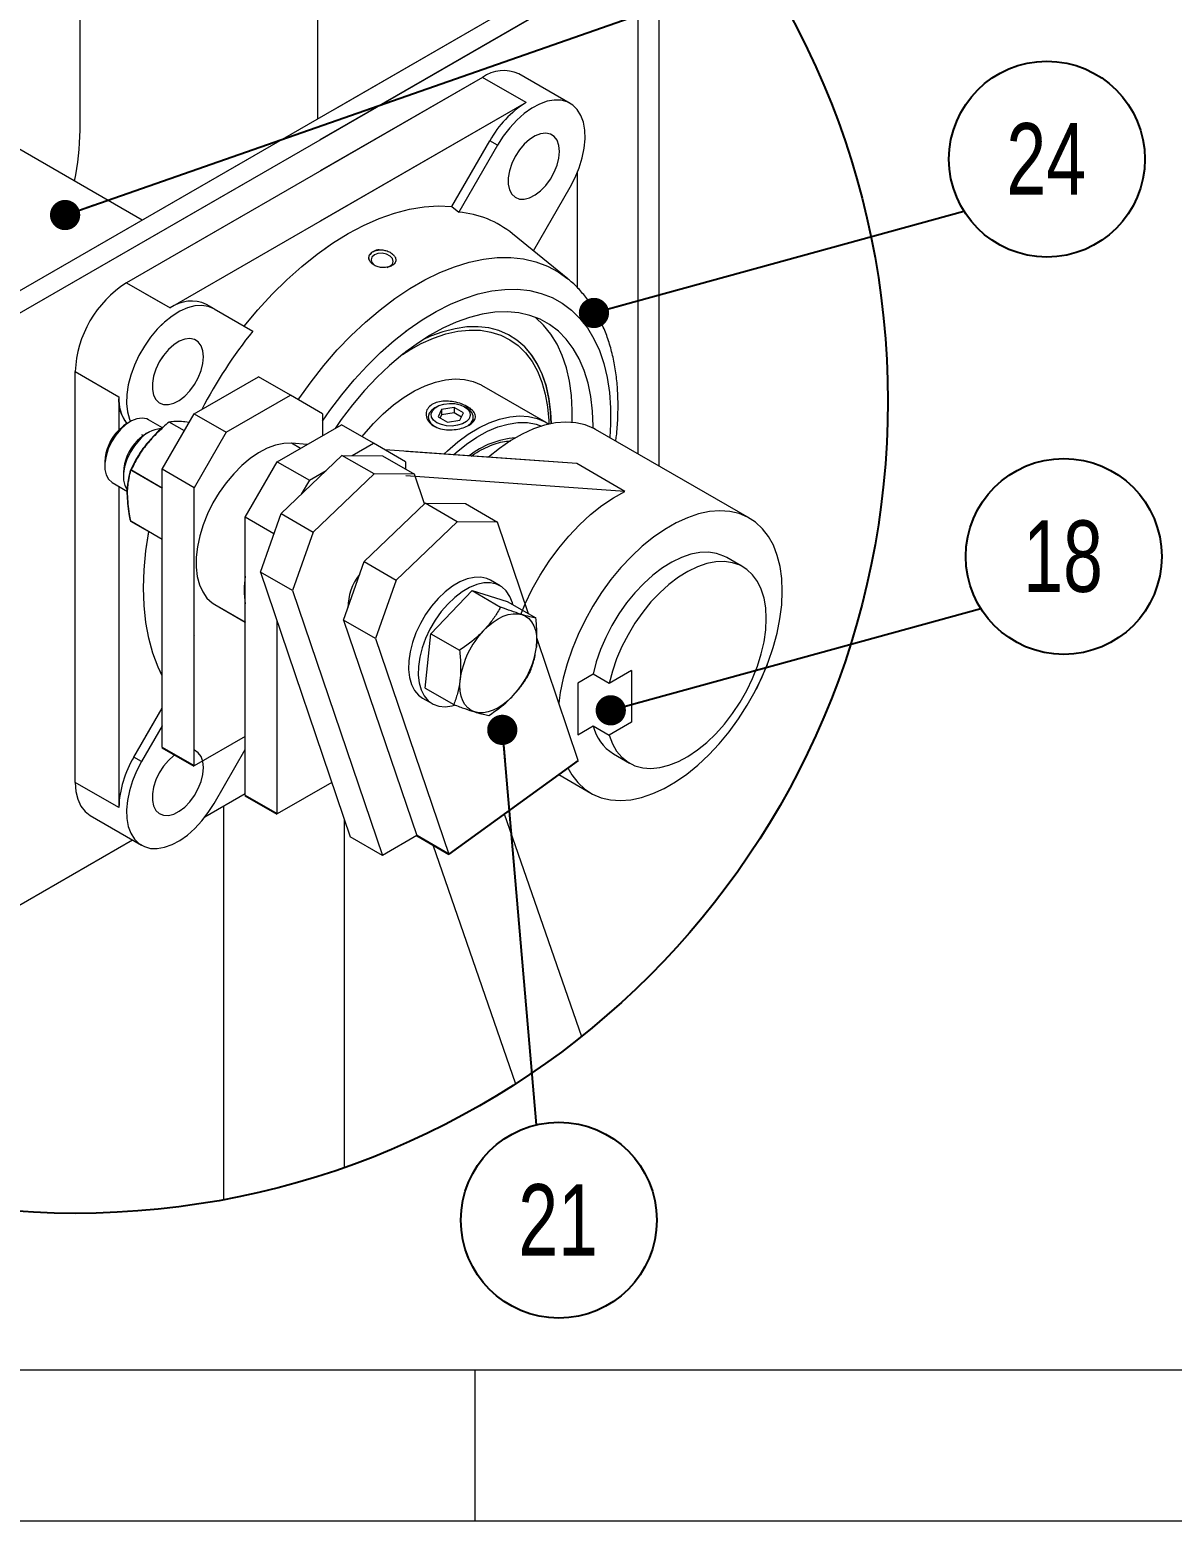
# Model space of a CAD drawing. Header units: millimetres. Extents: x 953 to 17674, y 376 to 6295.
# Drawn here: x 1659 to 2414, y 555 to 1542 of the extents above; entities that cross this region are included whole.
import ezdxf

# ---------------------------------------------------------------- set-up
doc = ezdxf.new("R2010")
doc.units = ezdxf.units.MM
doc.layers.add('SHEET', color=179, linetype='Continuous')
doc.styles.add('SLDTEXTSTYLE0', font='TXT', dxfattribs={"width": 0.75})
doc.styles.get("Standard").update_dxf_attribs({"font": 'arial.ttf'})
doc.dimstyles.new('SLDDIMSTYLE1', dxfattribs={"dimtxt": 0.18, "dimasz": 3.302, "dimexe": 0, "dimexo": 0.0625, "dimgap": 0, "dimtad": 0, "dimtih": 1, "dimtoh": 1, "dimdec": 0, "dimrnd": 1e-09, "dimzin": 0, "dimdsep": 46, "dimtxsty": 'Standard', "dimsah": 1, "dimcen": 0.09, "dimadec": 0, "dimazin": 0, "dimtfac": 3.302, "dimtdec": 0, "dimtofl": 0, "dimtmove": 0, "dimatfit": 3, "dimfxl": 1, "dimfrac": 2, "dimtolj": 1, "dimtzin": 0, "dimarcsym": 0})

msp = doc.modelspace()

# ---------------------------------------------------------------- linework, layer by layer
at = {"linetype": 'Continuous', "lineweight": 20}
for p, q in [((1848.77133, 1809.17216), (1848.77133, 1482.84072)), ((1848.77133, 1737.55991), (1848.77133, 1482.84072)), ((2074.96214, 1253.0416), (2074.96214, 1610.20032)), ((2074.96214, 1253.04167), (2074.96214, 1610.20032)), ((1606.94084, 1343.23488), (2048.1754, 1597.95417)), ((1619.66885, 1335.88716), (2060.90341, 1590.60645)), ((1850.74728, 1469.2859), (2060.90341, 1590.60645)), ((1859.41933, 1488.98762), (2048.1754, 1597.95417)), ((2060.90341, 1261.15758), (2060.90341, 1590.60645)), ((2060.90341, 1261.15758), (2060.90341, 1590.60645)), ((1691.7937, 1475.46127), (1691.7937, 1584.41162)), ((1958.01937, 1510.39102), (1722.55289, 1374.45911)), ((1958.01937, 1510.39102), (1850.74728, 1448.46416)), ((1986.86906, 1493.73645), (1958.01937, 1510.39102)), ((1986.86906, 1493.73645), (1958.01937, 1510.39102)), ((2015.9586, 1493.17349), (1982.01741, 1512.76732)), ((2015.9586, 1493.17349), (1982.01741, 1512.76732)), ((1986.86906, 1493.73645), (1751.40257, 1357.80454)), ((1986.86906, 1493.73645), (1850.74703, 1415.15487)), ((1732.83086, 1415.90994), (1617.90753, 1482.25377)), ((1732.83086, 1415.9098), (1617.90753, 1482.25362)), ((1937.81626, 1425.00917), (1962.86907, 1468.40204)), ((1937.81626, 1425.00917), (1962.86907, 1468.40189)), ((1967.96057, 1465.46277), (1942.41813, 1421.22189)), ((1967.96057, 1465.46263), (1942.41813, 1421.22174)), ((1967.96057, 1465.46277), (1962.86907, 1468.40204)), ((1967.96057, 1465.46263), (1962.86907, 1468.40189)), ((1606.94084, 1343.23488), (1802.74717, 1456.27147)), ((1619.66885, 1335.88716), (1802.74729, 1441.57609)), ((2020.81019, 1371.10096), (2020.81019, 1447.61136)), ((2020.81019, 1371.10104), (2020.81019, 1447.61136)), ((1991.6635, 1395.66006), (2015.96056, 1437.74381)), ((1991.6635, 1395.65999), (2015.96056, 1437.74381)), ((1937.81626, 1425.00917), (1942.41813, 1421.22189)), ((1937.81626, 1425.00917), (1942.41813, 1421.22174)), ((1802.74729, 1420.75435), (1722.55289, 1374.45911)), ((2014.4917, 1377.04424), (1977.93913, 1406.85205)), ((2014.4917, 1377.04409), (1977.93913, 1406.85183)), ((1722.55289, 1374.45911), (1751.40257, 1357.80454)), ((1722.55289, 1374.45911), (1746.349, 1360.72191)), ((1780.49401, 1357.24063), (1775.4025, 1360.1799)), ((1780.49401, 1357.24063), (1806.03652, 1342.49046)), ((1688.61169, 1315.67124), (1717.46138, 1299.01667)), ((1688.61169, 1100.1493), (1688.61169, 1315.67124)), ((1688.61169, 1315.67124), (1717.46138, 1299.01667)), ((1688.61169, 1043.76315), (1688.61169, 1315.67124)), ((1767.35014, 1287.74603), (1809.77663, 1312.23832)), ((1830.98981, 1299.99221), (1809.77663, 1312.23832)), ((2000.12281, 1282.04305), (1957.69645, 1306.53527)), ((2000.12281, 1282.04305), (1957.69645, 1306.53527)), ((1717.46138, 1299.01667), (1717.46138, 1275.96769)), ((1717.46138, 1299.01667), (1717.46138, 1277.04277)), ((1788.56332, 1275.49992), (1830.98981, 1299.99221)), ((1852.20299, 1287.74212), (1830.98981, 1299.99221)), ((1746.34925, 1278.5116), (1737.13831, 1283.82896)), ((1746.13696, 1251.00372), (1767.35014, 1287.74603)), ((1767.35014, 1287.74603), (1788.56332, 1275.49992)), ((1852.20299, 1287.74212), (1852.20299, 1273.29571)), ((1927.84516, 1292.422), (1926.41006, 1291.59268)), ((1927.84516, 1292.42178), (1926.41006, 1291.59253)), ((1930.8944, 1290.66346), (1928.65299, 1285.83434)), ((1930.8944, 1290.66324), (1928.65299, 1285.83413)), ((1928.65299, 1285.83434), (1934.77676, 1282.29917)), ((1928.65299, 1285.83413), (1934.77676, 1282.29895)), ((1930.8944, 1287.05003), (1929.97581, 1285.0704)), ((1930.8944, 1287.05003), (1929.97581, 1285.0704)), ((1939.25958, 1291.9574), (1930.8944, 1290.66346)), ((1939.25958, 1291.95718), (1930.8944, 1290.66324)), ((1930.8944, 1290.66346), (1930.8944, 1287.05003)), ((1930.8944, 1290.66324), (1930.8944, 1287.05003)), ((1939.25958, 1288.34397), (1930.8944, 1287.05003)), ((1939.25958, 1288.34397), (1930.8944, 1287.05003)), ((1934.77676, 1282.29917), (1943.14194, 1283.59311)), ((1934.77676, 1282.29895), (1943.14194, 1283.59289)), ((1945.38335, 1288.42222), (1939.25958, 1291.9574)), ((1939.25958, 1291.9574), (1939.25958, 1288.34397)), ((1945.38335, 1288.422), (1939.25958, 1291.95718)), ((1939.25958, 1291.95718), (1939.25958, 1288.34397)), ((1944.06078, 1285.5723), (1939.25958, 1288.34397)), ((1944.06078, 1285.5723), (1939.25958, 1288.34397)), ((1943.14194, 1283.59311), (1945.38335, 1288.42222)), ((1943.14194, 1283.59289), (1945.38335, 1288.422)), ((1947.62678, 1291.59268), (1946.19105, 1292.42192)), ((1947.62678, 1291.59253), (1946.19105, 1292.4217)), ((1725.13657, 1282.63924), (1722.80033, 1281.29012)), ((1732.49402, 1274.10206), (1733.72644, 1273.39052)), ((1737.44025, 1275.60992), (1735.10401, 1274.2608)), ((1760.8315, 1276.4559), (1750.74407, 1282.27925)), ((1764.07482, 1282.07342), (1761.19855, 1282.45356)), ((1788.56332, 1275.49992), (1767.35014, 1238.75761)), ((1822.29209, 1256.02871), (1864.71858, 1280.52101)), ((1885.93227, 1268.2746), (1864.71858, 1280.52101)), ((2031.19918, 1278.25156), (2031.20487, 1279.52315)), ((2105.56259, 1235.37655), (2032.78898, 1277.38786)), ((2134.61205, 1218.60651), (2032.78898, 1277.38771)), ((1842.12606, 1267.47835), (1831.71988, 1268.2201)), ((1837.56548, 1264.84551), (1831.71988, 1268.2201)), ((1871.87449, 1260.15922), (1885.93227, 1268.2746)), ((1907.14545, 1256.02451), (1885.93227, 1268.2746)), ((2020.47057, 1254.76271), (1893.67574, 1263.80278)), ((1708.16876, 1255.94472), (1708.16876, 1253.24691)), ((1801.07891, 1219.2864), (1822.29209, 1256.02871)), ((1822.29209, 1256.02871), (1843.50578, 1243.78231)), ((1865.08438, 1260.21344), (1824.76261, 1221.69665)), ((1886.29756, 1247.96733), (1865.08438, 1260.21344)), ((1865.08438, 1260.21344), (1891.84362, 1259.99973)), ((1891.84362, 1259.99973), (1913.0568, 1247.75362)), ((1907.14545, 1256.02451), (1907.14545, 1251.16651)), ((2020.47057, 1254.76249), (1907.35737, 1262.82732)), ((2052.29009, 1236.3937), (2020.47057, 1254.76271)), ((2052.29009, 1236.39348), (2020.47057, 1254.76249)), ((1720.47243, 1248.91569), (1720.47243, 1246.21788)), ((1746.13721, 1238.57649), (1725.28817, 1250.61239)), ((1746.34912, 1238.38042), (1725.50059, 1250.41602)), ((1767.35014, 1238.75761), (1746.13696, 1251.00372)), ((1746.13696, 1066.94056), (1746.13696, 1251.00372)), ((1843.50578, 1243.78231), (1838.12295, 1234.45898)), ((1843.50578, 1243.78231), (1854.56945, 1250.16924)), ((1886.29756, 1247.96733), (1845.9758, 1209.45054)), ((1913.0568, 1247.75362), (1886.29756, 1247.96733)), ((2052.29009, 1236.39348), (1907.35712, 1246.72691)), ((1919.69139, 1228.17583), (1913.0568, 1247.75362)), ((2052.29009, 1236.3937), (1913.55409, 1246.28516)), ((1713.14027, 1242.25862), (1723.29244, 1236.3979)), ((1717.46138, 1239.76415), (1717.46138, 1027.10859)), ((1717.46138, 1239.7641), (1717.46138, 1083.49473)), ((1767.35014, 1054.69445), (1767.35014, 1238.75761)), ((1920.02633, 1228.49612), (1879.70457, 1189.97934)), ((1941.23951, 1216.25002), (1920.02633, 1228.49612)), ((1920.02633, 1228.49612), (1946.78558, 1228.28241)), ((1946.78558, 1228.28241), (1967.99876, 1216.0363)), ((1746.13721, 1204.63352), (1725.28817, 1216.66941)), ((1746.34912, 1204.43745), (1725.50059, 1216.47305)), ((1820.07787, 1208.31854), (1801.07891, 1219.2864)), ((1801.07891, 1035.22324), (1801.07891, 1219.2864)), ((1811.20035, 1182.96659), (1824.76261, 1221.69665)), ((1824.76261, 1221.69665), (1845.9758, 1209.45054)), ((1941.23951, 1216.25002), (1900.91775, 1177.73323)), ((1967.99876, 1216.0363), (1941.23951, 1216.25002)), ((1988.55458, 1155.37798), (1967.99876, 1216.0363)), ((1845.9758, 1209.45054), (1832.41353, 1170.72048)), ((1866.1423, 1151.24928), (1879.70457, 1189.97934)), ((1879.70457, 1189.97934), (1900.91775, 1177.73323)), ((2130.22007, 1186.50189), (2119.61323, 1192.62509)), ((1832.41353, 1170.72048), (1811.20035, 1182.96659)), ((1811.20035, 1182.96659), (1870.58707, 1007.72095)), ((1900.91775, 1177.73323), (1887.35549, 1139.00317)), ((1969.7363, 1173.8745), (1963.3723, 1177.54836)), ((1832.41353, 1170.72048), (1891.80025, 995.47484)), ((1923.93461, 1142.13713), (1951.10112, 1170.78093)), ((1951.10112, 1170.78093), (1970.0409, 1159.84723)), ((1951.10112, 1170.78093), (1974.40474, 1163.54642)), ((1780.94578, 1161.54721), (1801.07916, 1149.92446)), ((1780.94578, 1161.54721), (1801.29108, 1149.80212)), ((1974.40474, 1163.54642), (1993.34452, 1152.61271)), ((1822.2926, 1022.97684), (1822.2926, 1150.23379)), ((1887.35549, 1139.00317), (1866.1423, 1151.24928)), ((1866.1423, 1151.24928), (1914.49151, 1008.57423)), ((1767.35014, 1140.69908), (1767.56205, 1140.57674)), ((1767.56205, 1140.57276), (1767.35014, 1140.69514)), ((1887.35549, 1139.00317), (1935.70473, 996.32809)), ((1920.0716, 1106.25844), (1923.93461, 1142.13713)), ((1923.93461, 1142.13713), (1942.87439, 1131.20342)), ((2021.42558, 1058.37799), (1993.93513, 1139.50062)), ((2031.20461, 1115.42805), (2021.02223, 1109.54989)), ((2041.81146, 1109.30485), (2031.20461, 1115.42805)), ((2056.66063, 1117.8771), (2041.81146, 1109.30485)), ((2056.66063, 1117.8771), (2056.66063, 1083.58239)), ((2139.28525, 1105.47761), (2146.58569, 1121.73174)), ((1920.0716, 1106.25844), (1939.01138, 1095.32473)), ((2021.02223, 1109.54989), (2021.02223, 1075.25518)), ((1918.37603, 1099.60421), (1924.74003, 1095.93035)), ((1727.40251, 1060.56179), (1746.13696, 1093.01079)), ((1734.84796, 1073.45762), (1746.13683, 1093.0105)), ((1746.13696, 1081.25278), (1732.49402, 1057.62252)), ((1746.13721, 1081.25329), (1739.93947, 1070.51835)), ((2021.02223, 1075.25518), (2031.20461, 1081.13334)), ((2031.20461, 1081.13334), (2031.20461, 1081.13334)), ((2031.20461, 1081.13334), (2041.81146, 1075.01014)), ((2056.66063, 1083.58239), (2041.81146, 1075.01014)), ((1801.07891, 1074.16566), (1767.35014, 1054.69445)), ((1732.49402, 1057.62252), (1727.40251, 1060.56179)), ((1780.49401, 1029.90371), (1801.07891, 1065.55774)), ((2044.61932, 1062.71774), (2055.22617, 1056.59454)), ((2008.42871, 1048.97008), (2029.62057, 1036.73628)), ((1717.46138, 1027.10859), (1688.61169, 1043.76315)), ((1858.36113, 1043.79876), (1822.2926, 1022.97684)), ((1801.07891, 1036.186), (1774.37201, 1020.76843)), ((1786.69731, 1027.88367), (1786.69731, 767.61177)), ((1698.55472, 1021.78657), (1732.49592, 1002.19274)), ((1866.79701, 788.98064), (1866.79701, 1018.90512)), ((1972.45079, 1022.9271), (2023.58375, 875.72924)), ((1891.80025, 995.47484), (1870.58707, 1007.72095)), ((1914.49151, 1008.57423), (1891.80025, 995.47484)), ((1726.52969, 1005.63705), (1619.66885, 943.94759)), ((1925.09835, 1002.45103), (1979.88014, 844.34637)), ((8852.90503, 654.87005), (1052.90534, 654.87005)), ((1952.9053, 654.87005), (1952.9053, 554.87005)), ((8952.90502, 554.87005), (952.90534, 554.87005))]:
    msp.add_line(p, q, dxfattribs=at)
for p, q in [((1746.13696, 1066.94056), (1767.35014, 1054.69445)), ((2021.42558, 1058.37799), (1935.70473, 996.32809)), ((1801.07891, 1035.22324), (1822.2926, 1022.97684)), ((1914.49151, 1008.57423), (1935.70519, 996.32783))]:
    msp.add_line(p, q)
at = {"linetype": 'Continuous', "lineweight": 20, "flags": 128}
for points in [[(2015.96056, 1437.74381), (2019.26951, 1444.09416), (2021.96845, 1450.61244), (2023.99706, 1457.15257), (2025.31002, 1463.56895), (2025.87799, 1469.71791), (2025.68827, 1475.46218), (2024.74521, 1480.67343), (2023.06975, 1485.23556), (2020.69936, 1489.0461), (2017.68698, 1492.02055), (2014.09993, 1494.09206), (2010.01836, 1495.21434), (2005.53339, 1495.3623), (2000.74521, 1494.53306), (1995.7608, 1492.74455), (1990.69148, 1490.03711), (1985.65055, 1486.47117), (1980.75054, 1482.1263), (1976.10094, 1477.09957), (1971.80563, 1471.50353), (1967.96057, 1465.46277)], [(2015.96056, 1437.74381), (2019.26951, 1444.09416), (2021.96845, 1450.61229), (2023.99706, 1457.15242), (2025.31002, 1463.5688), (2025.87799, 1469.71777), (2025.68827, 1475.46203), (2024.74521, 1480.67343), (2023.06975, 1485.23542), (2020.69936, 1489.0461), (2017.68698, 1492.02041), (2014.09993, 1494.09191), (2010.01836, 1495.21419), (2005.53339, 1495.3623), (2000.74521, 1494.53291), (1995.7608, 1492.74455), (1990.69148, 1490.03711), (1985.65055, 1486.47117), (1980.75054, 1482.1263), (1976.10094, 1477.09957), (1971.80563, 1471.50338), (1967.96057, 1465.46263)], [(2008.93116, 1461.40006), (2008.53439, 1465.38395), (2007.36267, 1468.72336), (2005.47074, 1471.26212), (2002.94711, 1472.88167), (1999.90976, 1473.50643), (1996.50067, 1473.10684), (1992.87935, 1471.70195), (1989.21504, 1469.35706), (1985.67913, 1466.18221), (1982.43694, 1462.32569), (1979.64001, 1457.96755), (1977.41921, 1453.31212), (1975.87834, 1448.57643), (1975.08948, 1443.98256), (1975.08948, 1439.74509), (1975.87834, 1436.06172), (1977.41921, 1433.10537), (1979.64001, 1431.01402), (1982.43694, 1429.88515), (1985.67913, 1429.77198), (1989.21504, 1430.67931), (1992.87935, 1432.56544), (1996.50067, 1435.34164), (1999.90976, 1438.87809), (2002.94711, 1443.00942), (2005.47074, 1447.54298), (2007.36267, 1452.26612), (2008.53439, 1456.95837), (2008.93116, 1461.40006)], [(2008.93116, 1461.40006), (2008.53439, 1465.38381), (2007.36267, 1468.72321), (2005.47074, 1471.26197), (2002.94711, 1472.88167), (1999.90976, 1473.50629), (1996.50067, 1473.10684), (1992.87935, 1471.7018), (1989.21504, 1469.35706), (1985.67913, 1466.18207), (1982.43694, 1462.32555), (1979.64001, 1457.96755), (1977.41921, 1453.31198), (1975.87834, 1448.57643), (1975.08948, 1443.98256), (1975.08948, 1439.74494), (1975.87834, 1436.06172), (1977.41921, 1433.10537), (1979.64001, 1431.01388), (1982.43694, 1429.88515), (1985.67913, 1429.77183), (1989.21504, 1430.67931), (1992.87935, 1432.56529), (1996.50067, 1435.3415), (1999.90976, 1438.87795), (2002.94711, 1443.00942), (2005.47074, 1447.54283), (2007.36267, 1452.26612), (2008.53439, 1456.95822), (2008.93116, 1461.40006)], [(1800.45531, 1345.71237), (1809.513, 1356.57429), (1818.91474, 1366.82418), (1828.60653, 1376.40342), (1838.53237, 1385.25632), (1848.63484, 1393.33193), (1858.85566, 1400.58374), (1869.13578, 1406.9695), (1879.41603, 1412.45299), (1889.63679, 1417.00185), (1899.73926, 1420.59031), (1909.66504, 1423.1975), (1919.35683, 1424.80816), (1928.75863, 1425.41333), (1937.81626, 1425.00917)], [(1852.41491, 1396.11991), (1858.85566, 1400.5836), (1869.13578, 1406.9695), (1879.41603, 1412.45285), (1889.63679, 1417.00185), (1899.73926, 1420.59017), (1909.66504, 1423.19736), (1919.35683, 1424.80802), (1928.75863, 1425.41318), (1937.81626, 1425.00917)], [(1895.02765, 1384.65265), (1896.83537, 1385.38352), (1898.43787, 1386.8228), (1899.00875, 1388.61749), (1898.46177, 1390.49359), (1896.87975, 1392.16633), (1894.50418, 1393.3801), (1891.69594, 1393.9508), (1888.88251, 1393.79178), (1886.49304, 1392.92653), (1884.89053, 1391.48726), (1884.31965, 1389.69256), (1884.86663, 1387.81646), (1886.44815, 1386.1443)], [(1895.88656, 1384.9317), (1896.83537, 1385.38352), (1898.43787, 1386.8228), (1899.00875, 1388.61735), (1898.46177, 1390.49359), (1896.87975, 1392.16619), (1894.50418, 1393.37996), (1891.69594, 1393.9508), (1888.88251, 1393.79163), (1886.49304, 1392.92639), (1884.89053, 1391.48711), (1884.31965, 1389.69256), (1884.32357, 1389.50504)], [(1836.02872, 1297.08214), (1836.47607, 1297.73607), (1844.58192, 1308.99931), (1853.10059, 1319.76528), (1861.98178, 1329.97018), (1871.17363, 1339.55458), (1880.62202, 1348.46184), (1890.27171, 1356.63991), (1900.0658, 1364.04106), (1909.94712, 1370.62148), (1919.85741, 1376.34256), (1929.73861, 1381.17081), (1939.53276, 1385.07771), (1949.18232, 1388.04085), (1958.63078, 1390.04252), (1967.82263, 1391.0708), (1976.70387, 1391.11994), (1985.22249, 1390.18939), (1993.3284, 1388.285), (2000.97407, 1385.41758), (2008.11467, 1381.60389), (2014.4917, 1377.04424)], [(1907.35737, 1368.98161), (1909.94712, 1370.62133), (1919.85741, 1376.34242), (1929.73861, 1381.17066), (1939.53276, 1385.07771), (1949.18232, 1388.04071), (1958.63078, 1390.04237), (1967.82263, 1391.07065), (1976.70387, 1391.11979), (1985.22249, 1390.18939), (1993.3284, 1388.28485), (2000.97407, 1385.41744), (2008.11467, 1381.60389), (2014.4917, 1377.04409)], [(1852.20299, 1282.85544), (1857.10004, 1289.91349), (1864.94517, 1300.33414), (1873.17101, 1310.23634), (1881.72522, 1319.55689), (1890.55405, 1328.23731), (1899.60138, 1336.22271), (1908.8103, 1343.46243), (1918.12239, 1349.91077), (1927.47886, 1355.52707), (1936.82054, 1360.27542), (1946.08838, 1364.12641), (1955.22377, 1367.05555), (1964.16894, 1369.04379), (1972.86729, 1370.0792), (1981.26395, 1370.15463), (1989.30576, 1369.27034), (1996.94188, 1367.43144), (2004.12402, 1364.64948), (2010.80685, 1360.94209), (2016.948, 1356.333), (2022.50873, 1350.85123), (2027.45388, 1344.53139), (2031.7521, 1337.4135), (2035.37633, 1329.54237), (2038.30355, 1320.96779), (2040.51538, 1311.74399), (2041.9977, 1301.92968), (2042.74124, 1291.58638), (2042.74124, 1280.77968), (2042.21423, 1271.94677)], [(1907.35737, 1342.37779), (1908.8103, 1343.46228), (1918.12239, 1349.91062), (1927.47886, 1355.52692), (1936.82054, 1360.27542), (1946.08838, 1364.12641), (1955.22377, 1367.0554), (1964.16894, 1369.04379), (1972.86729, 1370.07905), (1981.26395, 1370.15463), (1989.30576, 1369.27019), (1996.94188, 1367.4313), (2004.12402, 1364.64934), (2010.80685, 1360.94216), (2016.948, 1356.333), (2022.50873, 1350.85123), (2027.45388, 1344.53132), (2031.7521, 1337.41328), (2035.37633, 1329.54215), (2038.30355, 1320.96765), (2040.51538, 1311.74399), (2041.9977, 1301.92953), (2042.74124, 1291.5863), (2042.74124, 1280.77968), (2042.21423, 1271.94663)], [(1780.49401, 1357.24063), (1776.64895, 1358.84198), (1772.35364, 1359.47876), (1767.70404, 1359.13717), (1762.80409, 1357.82465), (1757.76316, 1355.57045), (1752.69378, 1352.42495), (1747.70937, 1348.45857), (1742.92119, 1343.75951), (1738.43622, 1338.43331), (1734.35472, 1332.59859), (1730.7676, 1326.38552), (1727.75528, 1319.93309), (1725.3849, 1313.38576), (1723.70944, 1306.88918), (1722.76632, 1300.58906), (1722.57666, 1294.62578), (1723.14463, 1289.13258), (1724.45759, 1284.23211), (1725.23179, 1282.62999)], [(2031.19918, 1278.25156), (2031.20487, 1279.52337), (2030.83288, 1289.55757), (2029.71951, 1299.09165), (2027.87259, 1308.05947), (2025.30509, 1316.39726), (2022.03496, 1324.04704), (2018.08521, 1330.95524), (2013.48347, 1337.07297), (2008.2621, 1342.35759), (2002.45766, 1346.7718), (1996.11085, 1350.28508), (1989.26625, 1352.87234), (1981.97183, 1354.51573), (1974.27881, 1355.20365), (1966.24104, 1354.93125), (1957.91506, 1353.70052), (1949.35908, 1351.51966), (1940.63323, 1348.4044), (1931.79883, 1344.37669), (1922.91752, 1339.46455), (1914.05189, 1333.70234), (1905.26402, 1327.13086), (1896.61561, 1319.79568), (1888.16724, 1311.74868), (1879.97819, 1303.0463), (1872.10587, 1293.74912), (1864.60555, 1283.92262), (1860.49901, 1278.08485)], [(2031.20487, 1279.52315), (2030.83288, 1289.55735), (2029.71951, 1299.09173), (2027.87259, 1308.05933), (2025.30509, 1316.39726), (2022.03496, 1324.04704), (2018.08521, 1330.95509), (2013.48347, 1337.07282), (2008.2621, 1342.35744), (2002.45766, 1346.77187), (1996.11085, 1350.285), (1989.26625, 1352.87241), (1981.97183, 1354.51573), (1974.27881, 1355.20365), (1966.24104, 1354.93111), (1957.91506, 1353.70038), (1949.35908, 1351.51966), (1940.63323, 1348.4044), (1931.79883, 1344.37669), (1922.91752, 1339.4644), (1914.05189, 1333.70234), (1907.35737, 1328.77517)], [(1746.34925, 1347.21697), (1742.92119, 1343.75951), (1738.43622, 1338.43316), (1734.35472, 1332.59844), (1730.7676, 1326.38537), (1727.75528, 1319.93309), (1725.3849, 1313.38561), (1723.70944, 1306.88918), (1722.76632, 1300.58891), (1722.57666, 1294.62564), (1723.14463, 1289.13244), (1724.45759, 1284.23196), (1725.11179, 1282.62493)], [(1905.07196, 1326.97739), (1909.28837, 1329.63604), (1917.53179, 1334.17789), (1925.724, 1337.82581), (1933.79716, 1340.54911), (1941.68427, 1342.32515), (1949.32008, 1343.13964), (1956.64124, 1342.98549), (1963.58706, 1341.8639), (1970.10007, 1339.7843), (1976.12629, 1336.76431), (1981.61571, 1332.8282), (1986.52287, 1328.00901), (1990.80718, 1322.34696), (1994.43305, 1315.8884), (1997.37045, 1308.68693), (1999.59511, 1300.80271), (2001.0885, 1292.3004), (2001.83836, 1283.25118), (2001.9084, 1280.92978)], [(1907.35737, 1328.44654), (1909.28837, 1329.63589), (1917.53179, 1334.17789), (1925.724, 1337.82567), (1933.79716, 1340.54896), (1941.68427, 1342.32515), (1949.32008, 1343.13949), (1956.64124, 1342.98535), (1963.58706, 1341.86382), (1970.10007, 1339.78437), (1976.12629, 1336.76416), (1981.61571, 1332.8282), (1986.52287, 1328.00908), (1990.80718, 1322.34682), (1994.43305, 1315.88825), (1997.37045, 1308.68693), (1999.59511, 1300.80257), (2001.0885, 1292.30048), (2001.83836, 1283.25103), (2001.9084, 1280.92963)], [(2003.62679, 1281.31555), (2003.26834, 1288.86899), (2002.15673, 1297.70325), (2000.31399, 1305.96242), (1997.75502, 1313.58005), (1994.50032, 1320.49439), (1990.57617, 1326.64994), (1986.01413, 1331.99689), (1980.85093, 1336.49276), (1975.12817, 1340.10085), (1968.89187, 1342.79253), (1962.19229, 1344.5457), (1955.08343, 1345.34657), (1947.62236, 1345.18867), (1939.86928, 1344.07286), (1931.88664, 1342.00865), (1923.73863, 1339.01232), (1918.07573, 1336.42448)], [(2003.62679, 1281.31555), (2003.26834, 1288.86885), (2002.15673, 1297.70325), (2000.31399, 1305.96249), (1997.75502, 1313.5799), (1994.50032, 1320.49417), (1990.57617, 1326.64972), (1986.01413, 1331.99689), (1980.85093, 1336.49269), (1975.12817, 1340.10092), (1968.89187, 1342.79245), (1962.19229, 1344.5457), (1955.08343, 1345.34657), (1947.62236, 1345.18852), (1939.86928, 1344.07286), (1931.88664, 1342.00857), (1923.73863, 1339.01232), (1918.07573, 1336.42434)], [(2017.31752, 1282.14229), (2017.39301, 1290.03472), (2016.83522, 1299.95056), (2015.53756, 1309.34934), (2013.50907, 1318.16533), (2010.76398, 1326.33635), (2007.32164, 1333.80554), (2003.20613, 1340.52051), (1998.44627, 1346.43366), (1993.07552, 1351.50414), (1992.92095, 1351.63012)], [(2017.31752, 1282.14229), (2017.39301, 1290.03479), (2016.83522, 1299.95049), (2015.53756, 1309.34927), (2013.50907, 1318.16518), (2010.76398, 1326.33635), (2007.32164, 1333.80554), (2003.20613, 1340.52036), (1998.44627, 1346.43366), (1993.07552, 1351.50392), (1992.92095, 1351.6299)], [(1773.46455, 1325.46808), (1773.06778, 1329.45197), (1771.89605, 1332.79138), (1770.00412, 1335.33014), (1767.4805, 1336.94969), (1764.44314, 1337.57445), (1761.03418, 1337.17492), (1757.4128, 1335.77), (1753.74855, 1333.42515), (1750.21251, 1330.25023), (1746.97032, 1326.39371), (1744.17346, 1322.03561), (1741.95266, 1317.38018), (1740.41185, 1312.64452), (1739.62299, 1308.05065), (1739.62299, 1303.81318), (1740.41185, 1300.12981), (1741.95266, 1297.17342), (1744.17346, 1295.08208), (1746.97032, 1293.95317), (1750.21251, 1293.84), (1753.74855, 1294.7474), (1757.4128, 1296.63349), (1761.03418, 1299.40973), (1764.44314, 1302.94611), (1767.4805, 1307.07744), (1770.00412, 1311.611), (1771.89605, 1316.33413), (1773.06778, 1321.02638), (1773.46455, 1325.46808)], [(1746.34925, 1325.52487), (1744.17346, 1322.03561), (1741.95266, 1317.38003), (1740.41185, 1312.64452), (1739.62299, 1308.05065), (1739.62299, 1303.81303), (1740.41185, 1300.12981), (1741.95266, 1297.17342), (1744.17346, 1295.08193), (1746.34925, 1294.10478)], [(2003.37745, 1281.26645), (2003.01463, 1289.12837), (2001.90196, 1297.97136), (2000.05744, 1306.23855), (1997.49588, 1313.86345), (1994.23801, 1320.78443), (1990.31008, 1326.94597), (1987.23511, 1330.71771)], [(2003.37745, 1281.26645), (2003.01463, 1289.12815), (2001.90196, 1297.97128), (2000.05744, 1306.23855), (1997.49588, 1313.8633), (1994.23801, 1320.78436), (1990.31008, 1326.94597), (1987.23511, 1330.71756)], [(1878.37656, 1272.63642), (1879.5885, 1274.13063), (1885.86324, 1281.27645), (1892.42689, 1287.79885), (1899.20474, 1293.62375), (1906.1204, 1298.68545), (1913.09524, 1302.92657), (1920.05023, 1306.29858), (1926.90672, 1308.76395), (1933.58695, 1310.29445), (1940.01519, 1310.87233), (1946.11873, 1310.49184), (1951.82821, 1309.15675), (1957.07916, 1306.88239), (1957.69645, 1306.53527)], [(1907.35737, 1299.50028), (1913.09524, 1302.92643), (1920.05023, 1306.29858), (1926.90672, 1308.76388), (1933.58695, 1310.29423), (1940.01519, 1310.8724), (1946.11873, 1310.49177), (1951.82821, 1309.15668), (1957.07916, 1306.88224), (1957.69645, 1306.53527)], [(1946.18953, 1292.4228), (1948.40199, 1290.71667), (1949.69206, 1288.71981), (1949.95557, 1286.59398), (1949.17062, 1284.51165), (1947.40134, 1282.64121), (1944.79085, 1281.13421), (1941.55081, 1280.11282), (1937.94371, 1279.65968), (1934.26126, 1279.8118), (1930.80235, 1280.55662), (1927.84681, 1281.83377), (1925.63448, 1283.53997), (1924.34428, 1285.53675), (1924.08128, 1287.6623), (1924.86572, 1289.74492), (1926.635, 1291.61536), (1929.24549, 1293.12236), (1932.48553, 1294.14375), (1936.09313, 1294.59659), (1939.77508, 1294.44477), (1943.23411, 1293.70002), (1946.18953, 1292.4228)], [(1946.18953, 1292.42258), (1948.40199, 1290.71645), (1949.69206, 1288.71959), (1949.95557, 1286.59376), (1949.17062, 1284.51143), (1947.40134, 1282.64099), (1944.79085, 1281.13399), (1941.55081, 1280.1126), (1937.94371, 1279.65946), (1934.26126, 1279.81158), (1930.80235, 1280.5564), (1927.84681, 1281.83355), (1925.63448, 1283.53975), (1924.34428, 1285.53653), (1924.08128, 1287.66208), (1924.86572, 1289.7447), (1926.635, 1291.61514), (1929.24549, 1293.12214), (1932.48553, 1294.14353), (1936.09313, 1294.59637), (1939.77508, 1294.44455), (1943.23411, 1293.6998), (1946.18953, 1292.42258)], [(1737.13831, 1283.82896), (1735.96153, 1284.38661), (1732.89838, 1284.9518), (1729.47234, 1284.49263), (1725.84388, 1283.03062), (1722.18229, 1280.63401), (1718.65915, 1277.41499)], [(1926.41006, 1291.59268), (1924.47539, 1290.22005), (1922.72116, 1288.09028), (1922.02675, 1285.76648), (1922.44489, 1283.42043), (1923.94333, 1281.22678), (1926.41158, 1279.34774)], [(1926.41006, 1291.59253), (1924.47539, 1290.21991), (1922.72116, 1288.09013), (1922.02675, 1285.76634), (1922.44489, 1283.42028), (1923.94333, 1281.22664), (1926.41158, 1279.34759)], [(1932.46391, 1261.0373), (1934.85326, 1263.30656), (1941.6311, 1269.13146), (1948.54677, 1274.19323), (1955.52161, 1278.43421), (1962.47659, 1281.80636), (1969.33308, 1284.27166), (1976.01332, 1285.80201), (1982.44155, 1286.38018), (1988.54509, 1285.99955), (1994.25458, 1284.66446), (1999.50553, 1282.39002), (2001.88135, 1280.94774)], [(1932.46391, 1261.03752), (1934.85326, 1263.30663), (1941.6311, 1269.13153), (1948.54677, 1274.19323), (1955.52161, 1278.43435), (1962.47659, 1281.80636), (1969.33308, 1284.27173), (1976.01332, 1285.80223), (1982.44155, 1286.38011), (1988.54509, 1285.99962), (1994.25458, 1284.66453), (1999.50553, 1282.39017), (2001.90834, 1280.92982)], [(1948.359, 1279.80343), (1950.5645, 1281.75167), (1951.80008, 1283.99955), (1951.93954, 1286.35626), (1950.97227, 1288.6475), (1948.97047, 1290.70297), (1947.62678, 1291.59268)], [(1948.359, 1279.80328), (1950.5645, 1281.75153), (1951.80008, 1283.99941), (1951.93954, 1286.35612), (1950.97227, 1288.64735), (1948.97047, 1290.70283), (1947.62678, 1291.59253)], [(1718.65915, 1277.41499), (1715.43884, 1273.52379), (1712.67219, 1269.14269), (1710.48856, 1264.47645), (1708.98986, 1259.74306), (1708.24639, 1255.16415), (1708.2928, 1250.95376), (1709.12692, 1247.30849), (1710.70971, 1244.39912), (1712.96718, 1242.3615), (1713.14027, 1242.25862)], [(1722.80033, 1281.29012), (1720.48445, 1279.73972), (1717.21469, 1276.7851)], [(1735.10401, 1274.2608), (1732.78812, 1272.71069), (1729.51837, 1269.75578)], [(1938.75572, 1260.58861), (1940.59176, 1262.21972), (1947.42739, 1267.70769), (1954.36834, 1272.37867), (1961.33054, 1276.17622), (1968.22926, 1279.05406), (1974.98093, 1280.97739), (1981.50349, 1281.92277), (1987.71786, 1281.87871), (1993.54853, 1280.84574), (1997.07604, 1279.65883)], [(1938.75572, 1260.58868), (1940.59176, 1262.21957), (1947.42739, 1267.70755), (1954.36834, 1272.37867), (1961.33054, 1276.17622), (1968.22926, 1279.05406), (1974.98093, 1280.97739), (1981.50349, 1281.9227), (1987.71786, 1281.87864), (1993.54853, 1280.84566), (1997.07604, 1279.65875)], [(2032.78898, 1277.38786), (2031.59765, 1278.04487), (2025.90486, 1280.43414), (2019.74398, 1281.85907), (2013.1783, 1282.30509), (2006.27522, 1281.76758), (1999.10547, 1280.25177), (1991.74265, 1277.77356), (1984.26243, 1274.35824), (1976.74149, 1270.04103), (1969.25697, 1264.86586), (1961.94226, 1258.93545)], [(2032.78898, 1277.38771), (2031.59765, 1278.04487), (2025.90486, 1280.43421), (2019.74398, 1281.85915), (2013.1783, 1282.30502), (2006.27522, 1281.76744), (1999.10547, 1280.2517), (1991.74265, 1277.77342), (1984.26243, 1274.35817), (1976.74149, 1270.04088), (1969.25697, 1264.86579), (1961.94226, 1258.93552)], [(1730.96283, 1270.38567), (1727.74251, 1266.49448), (1724.97587, 1262.11352), (1722.79224, 1257.44714), (1721.29354, 1252.71389), (1720.55007, 1248.13512), (1720.59647, 1243.92444), (1721.4306, 1240.27947), (1722.8963, 1237.52414)], [(1831.71988, 1268.2201), (1826.59992, 1268.08297), (1821.20015, 1266.97045), (1815.61704, 1264.90261), (1809.95048, 1261.9161), (1804.30163, 1258.06433), (1798.7715, 1253.41644), (1793.45884, 1248.05512), (1788.45875, 1242.07675), (1783.86049, 1235.58745), (1779.74624, 1228.70359), (1776.18972, 1221.54832), (1773.25428, 1214.24932), (1770.99238, 1206.93705), (1769.44463, 1199.74238), (1768.63844, 1192.79361), (1768.5885, 1186.2154), (1769.29555, 1180.12472), (1770.74696, 1174.63107), (1772.91668, 1169.83185), (1775.76615, 1165.81371), (1779.2444, 1162.64798), (1780.94578, 1161.54721)], [(1801.29133, 1255.64597), (1798.7715, 1253.41644), (1793.45884, 1248.05512), (1788.45875, 1242.0766), (1783.86049, 1235.5873), (1779.74624, 1228.70359), (1776.18972, 1221.54832), (1773.25428, 1214.24932), (1770.99238, 1206.93705), (1769.44463, 1199.74238), (1768.63844, 1192.79361), (1768.5885, 1186.21525), (1769.29555, 1180.12472), (1770.74696, 1174.63093), (1772.91668, 1169.83185), (1775.76615, 1165.81356), (1779.2444, 1162.64784), (1780.94578, 1161.54721)], [(1983.43695, 1155.02135), (1986.29559, 1161.94405), (1990.995, 1171.61546), (1996.28894, 1181.03538), (2002.12127, 1190.10403), (2008.43027, 1198.72541), (2015.14907, 1206.80812), (2022.20647, 1214.26654), (2029.52776, 1221.02168), (2037.03529, 1227.00194), (2044.64967, 1232.14409), (2052.29009, 1236.39348)], [(1986.31481, 1161.98698), (1990.995, 1171.61546), (1996.28894, 1181.03553), (2002.12127, 1190.1041), (2008.43027, 1198.72541), (2015.14907, 1206.80826), (2022.20647, 1214.26661), (2029.52776, 1221.02168), (2037.03529, 1227.00208), (2044.64967, 1232.14417), (2052.29009, 1236.3937)], [(2142.93525, 1113.60483), (2146.93153, 1123.26937), (2150.26273, 1132.97901), (2152.89466, 1142.63429), (2154.80031, 1152.13597), (2155.96014, 1161.38662), (2156.36223, 1170.2913), (2156.00244, 1178.75864), (2154.88445, 1186.70177), (2153.01977, 1194.03915), (2150.42755, 1200.69554), (2147.13441, 1206.60256), (2143.17403, 1211.69966), (2138.58715, 1215.93457), (2133.42073, 1219.26366), (2127.72793, 1221.65301), (2121.56705, 1223.07794), (2115.00138, 1223.52381), (2108.09829, 1222.98623), (2100.92854, 1221.47049), (2093.56572, 1218.99221), (2086.0855, 1215.57696), (2078.56456, 1211.25967), (2071.08004, 1206.08458), (2063.70868, 1200.10489), (2056.52623, 1193.38193), (2049.60652, 1185.98475), (2043.02023, 1177.98912), (2036.83514, 1169.47716), (2031.11484, 1160.53633), (2025.91776, 1151.25818), (2021.29737, 1141.73796), (2017.30109, 1132.07349), (2013.96988, 1122.36378), (2011.3379, 1112.70853), (2009.43231, 1103.20689), (2008.56861, 1096.31811)], [(1746.13683, 1114.26706), (1743.40116, 1120.04401), (1739.95098, 1129.24413), (1737.24654, 1139.14459), (1735.30366, 1149.6891), (1734.13332, 1160.81596), (1733.74249, 1172.46173), (1734.13332, 1184.55846), (1735.30366, 1197.03656), (1737.23706, 1209.7712)], [(1746.13696, 1114.51107), (1743.40116, 1120.04401), (1739.95098, 1129.24391), (1737.24654, 1139.14459), (1735.30366, 1149.68895), (1734.13332, 1160.81596), (1733.74249, 1172.46152), (1734.13332, 1184.55831), (1735.30366, 1197.03656), (1737.22505, 1209.70462)], [(2119.61323, 1192.62509), (2117.76884, 1193.58987), (2112.85245, 1195.32148), (2107.5008, 1196.09499), (2101.7896, 1195.89944), (2095.7998, 1194.73766), (2089.61635, 1192.62615), (2083.32657, 1189.59472), (2077.01958, 1185.68622), (2070.7848, 1180.95619), (2064.7106, 1175.47157), (2058.88283, 1169.30988), (2053.38405, 1162.55858), (2048.29229, 1155.31323), (2043.67949, 1147.67637), (2039.61101, 1139.75621), (2036.14452, 1131.66494), (2033.32907, 1123.51704), (2031.20461, 1115.42805)], [(2041.81146, 1075.01014), (2043.93591, 1069.374), (2046.75136, 1064.47675), (2050.21786, 1060.38781), (2054.28633, 1057.16501), (2058.89914, 1054.85399), (2063.9909, 1053.48745), (2069.48967, 1053.0849), (2075.31744, 1053.65189), (2081.39165, 1055.1804), (2087.62643, 1057.64882), (2093.93341, 1061.02228), (2100.22319, 1065.2528), (2106.40664, 1070.28055), (2112.39645, 1076.03445), (2118.10764, 1082.43297), (2123.4593, 1089.38538), (2128.37569, 1096.79326), (2132.78713, 1104.55172), (2136.63118, 1112.55089), (2139.85345, 1120.67756), (2142.40818, 1128.81643), (2144.25934, 1136.85248), (2145.38061, 1144.67173), (2145.75614, 1152.16349), (2145.38061, 1159.22174), (2144.25934, 1165.74639), (2142.40818, 1171.64507), (2139.85345, 1176.83439), (2136.63118, 1181.24062), (2132.78713, 1184.80155), (2128.37569, 1187.46667), (2123.4593, 1189.19828), (2118.10764, 1189.97179), (2112.39645, 1189.77624), (2106.40664, 1188.61446), (2100.22319, 1186.50295), (2093.93341, 1183.47152), (2087.62643, 1179.56302), (2081.39165, 1174.83299), (2075.31744, 1169.34837), (2069.48967, 1163.18668), (2063.9909, 1156.43538), (2058.89914, 1149.19003), (2054.28633, 1141.55317), (2050.21786, 1133.63301), (2046.75136, 1125.54174), (2043.93591, 1117.39384), (2041.81146, 1109.30485)], [(1963.3723, 1177.54836), (1960.90557, 1178.68972), (1956.89677, 1179.57192), (1952.51245, 1179.49327), (1947.85539, 1178.45558), (1943.03459, 1176.48294), (1938.16322, 1173.62199), (1933.35544, 1169.93952), (1928.7238, 1165.52209)], [(1978.15408, 1161.44594), (1977.8462, 1162.61558), (1976.15986, 1166.91971), (1973.79555, 1170.47357), (1970.80877, 1173.19356), (1967.26958, 1175.01586), (1963.26078, 1175.89806), (1958.87645, 1175.81941), (1954.21939, 1174.78172), (1949.3986, 1172.80908), (1944.52722, 1169.94813), (1939.71945, 1166.26565), (1935.0878, 1161.84822)], [(1928.7238, 1165.52209), (1924.37702, 1160.47307), (1920.41691, 1154.9105), (1916.93625, 1148.96535), (1914.01674, 1142.77645), (1911.72665, 1136.48923), (1910.11984, 1130.25101), (1909.23387, 1124.20786), (1909.08948, 1118.50141), (1909.6902, 1113.26569), (1911.02174, 1108.623), (1913.05301, 1104.68268), (1915.73646, 1101.53645), (1918.37603, 1099.60421)], [(1935.0878, 1161.84822), (1930.74103, 1156.79921), (1926.78091, 1151.23664), (1923.30026, 1145.29149), (1920.38074, 1139.10259), (1918.09065, 1132.81537), (1916.48385, 1126.57715), (1915.59788, 1120.534), (1915.45348, 1114.82755), (1916.0542, 1109.59183), (1917.38575, 1104.94913), (1919.41701, 1101.00882), (1922.10046, 1097.86259), (1925.373, 1095.58469), (1929.15812, 1094.2285), (1933.36707, 1093.8257), (1937.90098, 1094.38551), (1939.56708, 1094.81353)], [(1958.73105, 1144.21292), (1961.8851, 1147.26633), (1965.15144, 1149.89863), (1968.4743, 1152.06509), (1971.79678, 1153.72819), (1975.06198, 1154.85945), (1978.21414, 1155.43983), (1981.19915, 1155.45941), (1983.96617, 1154.91775)], [(1983.96617, 1154.91775), (1986.46755, 1153.82383), (1988.66079, 1152.19665), (1990.50821, 1150.06409), (1991.97833, 1147.46288), (1993.04574, 1144.43674), (1993.69236, 1141.03833), (1993.90718, 1137.32523), (1993.68642, 1133.36096)], [(1952.93665, 1090.39496), (1950.43516, 1091.4888), (1948.24192, 1093.11598), (1946.39449, 1095.24854), (1944.9245, 1097.84983), (1943.85696, 1100.87589), (1943.21034, 1104.27431), (1942.99552, 1107.9874), (1943.21629, 1111.95167)], [(2014.51422, 1053.37514), (2017.09815, 1048.74019), (2021.05852, 1043.64309), (2025.6454, 1039.40818), (2030.81176, 1036.07906), (2036.50462, 1033.68975), (2042.66544, 1032.26485), (2049.23112, 1031.81891), (2056.13426, 1032.3566), (2063.30407, 1033.87237), (2070.66683, 1036.35055), (2078.14706, 1039.7658), (2085.66799, 1044.08316), (2093.15264, 1049.25825), (2100.52387, 1055.23786), (2107.70626, 1061.96079), (2114.6261, 1069.35804), (2121.21232, 1077.35364), (2127.39735, 1085.86555), (2133.11778, 1094.80646), (2138.31486, 1104.08469), (2142.93525, 1113.60483)], [(1978.17166, 1101.09971), (1975.0176, 1098.04631), (1971.75126, 1095.414), (1968.4284, 1093.24754), (1965.10592, 1091.58445), (1961.84072, 1090.45318), (1958.68856, 1089.8728), (1955.70355, 1089.85323), (1952.93665, 1090.39496)], [(1732.49402, 1057.62252), (1729.18507, 1051.27218), (1726.4862, 1044.75409), (1724.45759, 1038.21381), (1723.14463, 1031.79757), (1722.57666, 1025.64853), (1722.76632, 1019.90424), (1723.70944, 1014.69287), (1725.3849, 1010.13089), (1727.75528, 1006.3202), (1730.7676, 1003.34586), (1734.35472, 1001.27446), (1738.43622, 1000.15215), (1742.92119, 1000.00404), (1747.70937, 1000.83343), (1752.69378, 1002.62179), (1757.76316, 1005.32927), (1762.80409, 1008.89521), (1767.70404, 1013.24004), (1772.35364, 1018.26669), (1776.64895, 1023.86296), (1780.49401, 1029.90371)], [(1754.59433, 1062.05822), (1753.74855, 1061.517), (1750.21251, 1058.342), (1746.97032, 1054.48541), (1744.17346, 1050.12745), (1741.95266, 1045.47187), (1740.41185, 1040.73644), (1739.62299, 1036.14249), (1739.62299, 1031.90488), (1740.41185, 1028.22173), (1741.95266, 1025.26527), (1744.17346, 1023.17377), (1746.97032, 1022.04501), (1750.21251, 1021.93177), (1753.74855, 1022.83939), (1757.4128, 1024.72526), (1761.03418, 1027.50143), (1764.44314, 1031.03788), (1767.4805, 1035.16943), (1770.00412, 1039.70277), (1771.89605, 1044.42598), (1773.06778, 1049.11815), (1773.46455, 1053.56)], [(1773.46455, 1053.56), (1773.06778, 1057.54374), (1771.89605, 1060.88307), (1770.00412, 1063.42191), (1767.4805, 1065.04153), (1767.35014, 1065.06834)], [(1688.61169, 1043.76315), (1689.02958, 1037.87312), (1690.27287, 1032.61055), (1692.31109, 1028.10511), (1695.09392, 1024.46762), (1698.55283, 1021.78774), (1698.55472, 1021.78657)]]:
    msp.add_lwpolyline(points, dxfattribs=at)
msp.add_circle((1688.61169, 1296.0873), 537.50086)
at = {"linetype": 'Continuous', "lineweight": 20}
for centre, radius, start, end in [((1972.12089, 1490.34632), 24.50801, 66.18357318, 125.12651012), ((1972.12103, 1490.34483), 24.50931, 66.1852855, 125.1247978), ((2023.51938, 1434.98144), 69.24881, 121.95517519, 151.14358693), ((2023.51852, 1434.98245), 69.24749, 121.95501079, 151.14408106), ((1519.87094, 1476.76499), 171.9277, 348.2268176, 359.56552366), ((1519.87952, 1476.764), 171.91911, 348.22653142, 359.56575746), ((1936.54975, 1355.62842), 65.85546, 51.06132386, 84.88759549), ((1936.55136, 1355.63251), 65.85109, 51.06005589, 84.88866107), ((1889.62192, 1388.76457), 7.45762, 89.35190655, 150.64271692), ((1889.62206, 1388.76431), 7.45787, 89.35305563, 150.64156784), ((1761.77572, 1312.62188), 73.22754, 122.38661213, 177.61338772), ((1761.77648, 1312.62144), 73.22833, 122.38693257, 177.61306729), ((1765.46259, 1338.17799), 24.14303, 65.68773968, 125.61696733), ((2061.00364, 1139.89025), 325.66099, 141.52888657, 152.43007932), ((1886.95507, 1240.33564), 134.99999, 41.76264083, 42.02813301), ((1886.95507, 1240.33557), 134.99999, 41.76264083, 42.02813301), ((1741.4934, 1296.65196), 24.14808, 174.38028452, 219.9279999), ((1745.86522, 1297.60924), 28.43869, 177.16327183, 215.24738884), ((1739.50379, 1254.72692), 31.35869, 135.29833432, 177.77438541), ((1746.6566, 1257.92122), 20.04138, 93.75945184, 141.54236521), ((1751.80668, 1247.69792), 31.3579, 135.29774432, 177.77438894), ((1984.33698, 1215.36072), 56.69954, 94.63840942, 128.3192197), ((1984.33554, 1215.3635), 56.69659, 94.63719157, 128.31972667), ((1856.91442, 1171.07764), 56.57632, 170.71784985, 189.28215015), ((1904.4747, 1159.32301), 35.48475, 141.49517658, 179.90673324), ((2000.82461, 1104.10847), 58.13979, 136.3862356, 172.24702175), ((1936.07814, 1141.20414), 58.13974, 316.38622097, 352.24703637), ((2060.19547, 1088.15779), 29.82973, 193.62020312, 238.52216649), ((1786.6766, 1024.7439), 69.25561, 148.85645211, 178.04329237)]:
    msp.add_arc(centre, radius, start, end, dxfattribs=at)
for points, knots in [([(1883.47187, 1389.0131), (1883.43198, 1389.06413), (1882.89812, 1389.74711), (1882.7854, 1390.97857), (1883.03123, 1392.03179), (1883.122, 1392.4207)], [0, 0, 0, 0, 0.048461199, 0.648644979, 1, 1, 1, 1]), ([(1893.94974, 1384.54679), (1893.55865, 1384.5218), (1892.19963, 1384.43497), (1889.76933, 1384.70708), (1886.96353, 1385.65898), (1884.66571, 1387.19324), (1883.19669, 1389.13196), (1882.75393, 1390.96954), (1883.02274, 1392.02936), (1883.122, 1392.4207)], [0, 0, 0, 0, 0.065395487, 0.22724953, 0.392759917, 0.561439799, 0.731563494, 0.900879553, 1, 1, 1, 1]), ([(1883.122, 1392.4207), (1883.20446, 1392.60789), (1883.56323, 1393.42237), (1884.74709, 1394.68894), (1886.97985, 1395.84734), (1888.82053, 1396.10009), (1889.70627, 1396.22171)], [0, 0, 0, 0, 0.09255514, 0.402715648, 0.712585161, 1, 1, 1, 1]), ([(1883.122, 1392.4207), (1883.20446, 1392.60783), (1883.56324, 1393.42207), (1884.74709, 1394.68911), (1886.97985, 1395.84708), (1888.82053, 1396.1), (1889.70627, 1396.22171)], [0, 0, 0, 0, 0.092553794, 0.402715678, 0.712585897, 1, 1, 1, 1]), ([(1889.70627, 1396.22171), (1890.46821, 1396.22476), (1892.21243, 1396.23175), (1894.97304, 1395.57501), (1897.60884, 1394.33492), (1899.62117, 1392.63474), (1900.72855, 1390.68506), (1900.79169, 1389.20905), (1900.54197, 1388.45731), (1900.49885, 1388.32752)], [0, 0, 0, 0, 0.126609436, 0.289831254, 0.45668308, 0.626154391, 0.79627566, 0.964825109, 1, 1, 1, 1]), ([(1889.70627, 1396.22171), (1890.46821, 1396.22476), (1892.21243, 1396.23174), (1894.97305, 1395.57505), (1897.60883, 1394.33473), (1899.62117, 1392.63458), (1900.72855, 1390.68499), (1900.79169, 1389.2087), (1900.54197, 1388.45726), (1900.49885, 1388.32752)], [0, 0, 0, 0, 0.126609331, 0.289831012, 0.456684046, 0.626155215, 0.796276341, 0.96482565, 1, 1, 1, 1]), ([(1900.49885, 1388.32752), (1900.31415, 1387.97061), (1899.82442, 1387.02432), (1898.23613, 1385.74865), (1896.07361, 1384.86043), (1894.53061, 1384.63257), (1893.94974, 1384.54679)], [0, 0, 0, 0, 0.188785402, 0.500544101, 0.811976158, 1, 1, 1, 1]), ([(1900.49885, 1388.32752), (1900.31304, 1387.97204), (1899.82038, 1387.02953), (1898.31792, 1385.7543), (1896.66673, 1385.19982), (1895.87973, 1384.93554)], [0, 0, 0, 0, 0.240658084, 0.63807714, 1, 1, 1, 1]), ([(2046.1636, 1269.66687), (2046.32401, 1270.80775), (2047.03899, 1275.8932), (2047.60082, 1284.70337), (2047.81626, 1296.02733), (2047.24932, 1307.00515), (2045.95612, 1317.59531), (2043.91338, 1327.72718), (2041.12999, 1337.33282), (2037.61493, 1346.34499), (2033.39105, 1354.6912), (2028.50467, 1362.32955), (2022.95607, 1369.14366), (2018.17824, 1374.08805), (2015.06781, 1376.46935), (2014.20873, 1377.12704)], [0, 0, 0, 0, 0.025148375, 0.112098827, 0.19921286, 0.286453521, 0.373725117, 0.46087068, 0.547693274, 0.633937789, 0.719341847, 0.80367227, 0.886799617, 0.96873484, 1, 1, 1, 1]), ([(2046.1636, 1269.66666), (2046.32401, 1270.80756), (2047.03899, 1275.8931), (2047.60081, 1284.70336), (2047.81626, 1296.02733), (2047.24931, 1307.0051), (2045.95611, 1317.59524), (2043.91344, 1327.72711), (2041.1299, 1337.33269), (2037.61501, 1346.34494), (2033.39099, 1354.69113), (2028.50476, 1362.32954), (2022.95598, 1369.14346), (2018.17823, 1374.08788), (2015.06781, 1376.46925), (2014.20873, 1377.12697)], [0, 0, 0, 0, 0.025148921, 0.112101019, 0.199214957, 0.286453771, 0.373725853, 0.460871898, 0.547692696, 0.633938783, 0.719342208, 0.803673061, 0.886798815, 0.968734426, 1, 1, 1, 1]), ([(1935.48963, 1296.08841), (1937.11196, 1295.90805), (1940.62986, 1295.51695), (1945.69289, 1293.82575), (1950.05858, 1291.42691), (1952.89845, 1288.54284), (1953.72692, 1285.50516), (1952.4415, 1282.61944), (1949.42873, 1280.18333), (1945.31965, 1278.37779), (1940.53765, 1277.26623), (1935.32312, 1276.97163), (1930.04319, 1277.71202), (1925.32157, 1279.66843), (1921.89431, 1282.75739), (1920.34922, 1286.53855), (1920.9355, 1290.30664), (1923.43129, 1293.35971), (1927.23125, 1295.31473), (1931.42291, 1296.17158), (1934.25254, 1296.11371), (1935.48963, 1296.08841)], [0, 0, 0, 0, 0.047466482, 0.102927127, 0.161195369, 0.220500029, 0.279110424, 0.334759424, 0.385630645, 0.432893422, 0.479911174, 0.529716724, 0.583676514, 0.641158746, 0.700308578, 0.759368124, 0.816310216, 0.868850624, 0.917012455, 0.963718464, 1, 1, 1, 1]), ([(1935.48963, 1296.08826), (1937.11197, 1295.90798), (1940.62988, 1295.51705), (1945.69288, 1293.82546), (1950.05858, 1291.4271), (1952.89846, 1288.5424), (1953.72692, 1285.50537), (1952.44149, 1282.61908), (1949.42872, 1280.18363), (1945.31967, 1278.37737), (1940.53764, 1277.26635), (1935.32313, 1276.97157), (1930.04319, 1277.71211), (1925.32157, 1279.66809), (1921.89431, 1282.75733), (1920.34922, 1286.53827), (1920.93549, 1290.30654), (1923.43129, 1293.3595), (1927.23125, 1295.31477), (1931.42292, 1296.17162), (1934.25254, 1296.11362), (1935.48963, 1296.08826)], [0, 0, 0, 0, 0.04746634, 0.102927072, 0.1611953, 0.220499828, 0.279110422, 0.334759293, 0.385630582, 0.432893439, 0.479911016, 0.52971656, 0.583676345, 0.64115863, 0.700308483, 0.75936796, 0.816310114, 0.868850516, 0.917012329, 0.963718334, 1, 1, 1, 1]), ([(1750.74407, 1282.27925), (1748.04164, 1280.07458), (1742.58722, 1275.62479), (1738.03796, 1270.39623), (1735.74266, 1267.75819)], [0, 0, 0, 0, 0.4954559796, 1, 1, 1, 1]), ([(1746.34912, 1278.1071), (1745.23836, 1277.17962), (1741.40672, 1273.98025), (1738.21853, 1270.22719), (1735.95457, 1267.56212)], [0, 0, 0, 0, 0.289893362, 1, 1, 1, 1]), ([(1761.19855, 1282.45356), (1760.89946, 1282.47896), (1758.63445, 1282.67128), (1754.82474, 1282.76987), (1752.11257, 1282.44378), (1750.74407, 1282.27925)], [0, 0, 0, 0, 0.070090913, 0.53079064, 1, 1, 1, 1]), ([(1735.74266, 1267.75819), (1735.44357, 1267.3813), (1733.17881, 1264.52746), (1729.3688, 1258.88159), (1726.65665, 1253.38553), (1725.28817, 1250.61239)], [0, 0, 0, 0, 0.0700993756, 0.5307990012, 1, 1, 1, 1]), ([(1735.95457, 1267.56212), (1735.65566, 1267.18517), (1733.39222, 1264.33081), (1729.57984, 1258.68605), (1726.86863, 1253.1895), (1725.50059, 1250.41602)], [0, 0, 0, 0, 0.0700952193, 0.5307851932, 1, 1, 1, 1]), ([(1950.58562, 1259.74557), (1950.83345, 1259.9283), (1953.02124, 1261.54147), (1957.17975, 1263.89309), (1962.96758, 1266.70686), (1968.5973, 1268.6036), (1973.20777, 1269.65655), (1975.78775, 1269.7533), (1976.68175, 1269.78683)], [0, 0, 0, 0, 0.027455584, 0.242369496, 0.457003427, 0.671520497, 0.88617773, 1, 1, 1, 1]), ([(1950.58562, 1259.74535), (1950.83345, 1259.92811), (1953.02122, 1261.54148), (1957.17977, 1263.89292), (1962.96755, 1266.70656), (1968.59734, 1268.60365), (1973.20772, 1269.6563), (1975.78775, 1269.75324), (1976.68175, 1269.78683)], [0, 0, 0, 0, 0.027455905, 0.24237018, 0.457004715, 0.671521155, 0.886179493, 1, 1, 1, 1]), ([(1723.01477, 1234.95331), (1723.04843, 1236.47704), (1723.17371, 1242.14929), (1724.39498, 1247.03738), (1725.28817, 1250.61239)], [0, 0, 0, 0, 0.268629036, 1, 1, 1, 1]), ([(1723.22669, 1234.75724), (1723.26053, 1236.28091), (1723.38651, 1241.95273), (1724.60756, 1246.84096), (1725.50059, 1250.41602)], [0, 0, 0, 0, 0.268638588, 1, 1, 1, 1]), ([(1725.28817, 1216.66941), (1724.94497, 1218.2923), (1723.61236, 1224.59365), (1723.2694, 1230.53909), (1723.01477, 1234.95331)], [0, 0, 0, 0, 0.257546983, 1, 1, 1, 1]), ([(1725.50059, 1216.47305), (1725.1572, 1218.09609), (1723.82393, 1224.39767), (1723.48117, 1230.34311), (1723.22669, 1234.75724)], [0, 0, 0, 0, 0.2575615863, 1, 1, 1, 1]), ([(1970.0409, 1159.84723), (1969.38227, 1158.69951), (1967.50302, 1155.42477), (1963.94501, 1150.09561), (1960.47668, 1146.18245), (1958.73105, 1144.21292)], [0, 0, 0, 0, 0.211363078, 0.603072323, 1, 1, 1, 1]), ([(1983.96617, 1154.91775), (1983.68714, 1155.0051), (1981.57428, 1155.66653), (1977.13541, 1157.1769), (1972.42014, 1158.9517), (1970.0409, 1159.84723)], [0, 0, 0, 0, 0.070097439, 0.530789035, 1, 1, 1, 1]), ([(1993.34452, 1152.61271), (1992.08756, 1152.83339), (1989.55056, 1153.27878), (1985.83889, 1154.36812), (1983.96617, 1154.91775)], [0, 0, 0, 0, 0.495453987, 1, 1, 1, 1]), ([(1993.68642, 1133.36096), (1993.72938, 1133.78789), (1994.05463, 1137.02024), (1994.21307, 1143.3778), (1993.6358, 1149.51565), (1993.34452, 1152.61271)], [0, 0, 0, 0, 0.0701061731, 0.5307892941, 1, 1, 1, 1]), ([(1958.73105, 1144.21292), (1957.63788, 1143.10142), (1952.9333, 1138.31794), (1947.24271, 1134.29307), (1942.87439, 1131.20342)], [0, 0, 0, 0, 0.232360992, 1, 1, 1, 1]), ([(1942.87439, 1131.20342), (1943.19606, 1127.92319), (1943.8453, 1121.3026), (1943.42722, 1115.08746), (1943.21629, 1111.95167)], [0, 0, 0, 0, 0.4954599281, 1, 1, 1, 1]), ([(1989.48151, 1116.73402), (1990.43053, 1119.2807), (1992.34597, 1124.42073), (1993.23691, 1130.3629), (1993.68642, 1133.36096)], [0, 0, 0, 0, 0.4954599281, 1, 1, 1, 1]), ([(1978.17166, 1101.09971), (1979.89377, 1103.04113), (1983.36393, 1106.9532), (1986.92635, 1112.28138), (1988.82289, 1115.5863), (1989.48151, 1116.73402)], [0, 0, 0, 0, 0.391372502, 0.788637367, 1, 1, 1, 1]), ([(1943.21629, 1111.95167), (1943.16771, 1111.52799), (1942.79992, 1108.32019), (1941.65053, 1102.53469), (1939.89646, 1097.7427), (1939.01138, 1095.32473)], [0, 0, 0, 0, 0.0701061731, 0.5307892941, 1, 1, 1, 1]), ([(1962.315, 1088.09022), (1966.68332, 1091.17986), (1972.37392, 1095.20473), (1977.0785, 1099.98822), (1978.17166, 1101.09971)], [0, 0, 0, 0, 0.767639008, 1, 1, 1, 1]), ([(1939.01138, 1095.32473), (1941.53903, 1094.3705), (1946.64076, 1092.4445), (1950.82533, 1091.08227), (1952.93665, 1090.39496)], [0, 0, 0, 0, 0.495450668, 1, 1, 1, 1]), ([(1952.93665, 1090.39496), (1953.21007, 1090.31085), (1955.28036, 1089.67399), (1958.72821, 1088.73554), (1961.11212, 1088.30663), (1962.315, 1088.09022)], [0, 0, 0, 0, 0.070097907, 0.530785897, 1, 1, 1, 1])]:
    msp.add_open_spline(points, degree=3, knots=knots, dxfattribs=at)
at = {"layer": 'SHEET', "color": 0}
for centre in [(2331.42291, 1456.28348), (2342.55676, 1193.31738), (2008.53119, 754.08871)]:
    msp.add_circle(centre, 64.80461, dxfattribs=at)

# ---------------------------------------------------------------- texts
at = {"layer": 'SHEET', "color": 0, "char_height": 47.25, "attachment_point": 2, "style": 'SLDTEXTSTYLE0'}
for s, insert in [('24', (2330.94713, 1480.09584)), ('18', (2342.08097, 1217.12974)), ('21', (2008.05541, 777.90108))]:
    msp.add_mtext(s, dxfattribs=dict(at, insert=insert))

# ---------------------------------------------------------------- leaders
at = {"layer": 'SHEET', "color": 0}
for points in [[(1681.90742, 1419.29103), (2178.53038, 1592.85451)], [(2031.74954, 1354.46626), (2276.47697, 1421.92389)], [(2042.88338, 1091.50015), (2287.61082, 1158.95778)], [(1971.12317, 1078.55496), (1993.64057, 817.15937)]]:
    msp.add_leader(points, dimstyle='SLDDIMSTYLE1', override={"dimasz": 20, "dimldrblk": 'Dot'}, dxfattribs=at)

doc.saveas('drawing.dxf')
